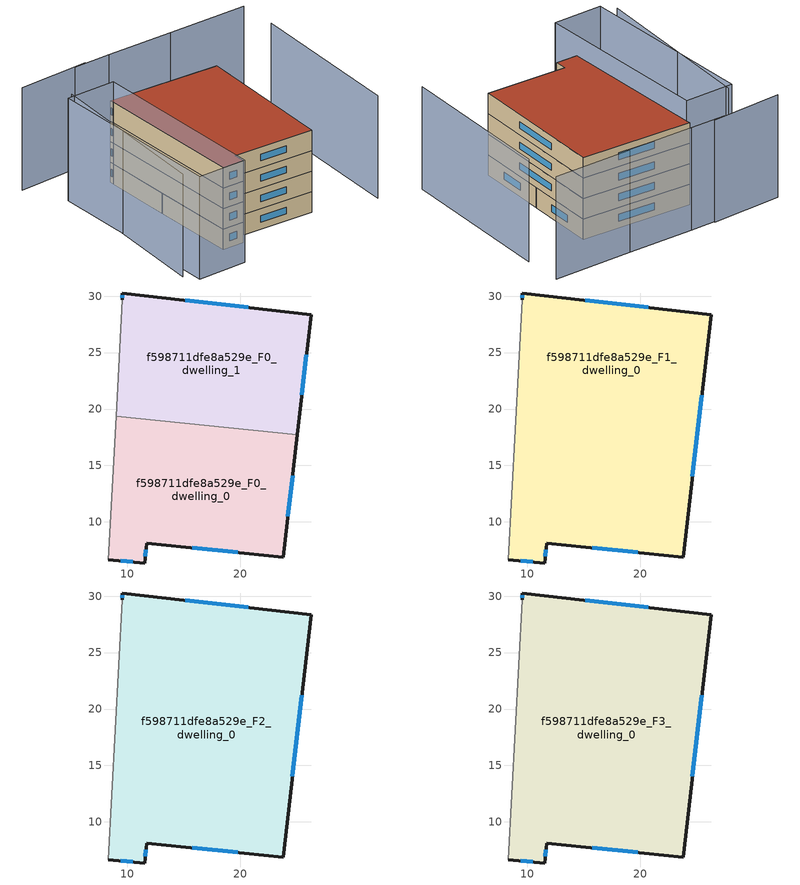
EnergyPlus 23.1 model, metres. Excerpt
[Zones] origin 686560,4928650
f598711dfe8a529e_F0_dwelling_0
 floor ground (EU_floor_Construction): 25.04,17.73 23.79,6.89 11.69,8.12 11.55,6.37 8.32,6.66 8.99,19.34 z0
 wall outside (EU_wall_Construction): 8.32,6.66 11.55,6.37 11.69,8.12 23.79,6.89 25.04,17.73 z0:3
 wall adiabatic (EU_wall_Construction): 8.99,19.34 8.32,6.66 z0:3
 wall to f598711dfe8a529e_F0_dwelling_1 (EU_wall_Construction): 25.04,17.73 8.99,19.34 z0:3
 window (EU_Window_Construction): 9.39,6.56 10.47,6.46 / 24.21,10.5 24.62,14.11 / 15.72,7.71 19.76,7.3 / 11.6,6.95 11.64,7.53 z1:2
f598711dfe8a529e_F0_dwelling_1
 floor ground (EU_floor_Construction): 26.26,28.36 25.04,17.73 8.99,19.34 9.54,29.67 9.56,30.28 z0
 wall outside (EU_wall_Construction): 25.04,17.73 26.26,28.36 9.56,30.28 9.54,29.67 z0:3
 wall adiabatic (EU_wall_Construction): 9.54,29.67 8.99,19.34 z0:3
 window (EU_Window_Construction): 9.56,30.07 9.55,29.87 / 20.7,28.99 15.13,29.64 / 25.45,21.27 25.85,24.81 z1:2
f598711dfe8a529e_F1_dwelling_0
 floor to f598711dfe8a529e_F0_dwelling_0 (EU_floor_Construction): 25.04,17.73 23.79,6.89 11.69,8.12 11.55,6.37 8.32,6.66 8.99,19.34 z3
 floor to f598711dfe8a529e_F0_dwelling_1 (EU_floor_Construction): 26.26,28.36 25.04,17.73 8.99,19.34 9.54,29.67 9.56,30.28 z3
 wall outside (EU_wall_Construction): 8.32,6.66 11.55,6.37 11.69,8.12 23.79,6.89 26.26,28.36 9.56,30.28 9.54,29.67 z3:6
 wall adiabatic (EU_wall_Construction): 9.54,29.67 8.32,6.66 z3:6
 window (EU_Window_Construction): 15.72,7.71 19.76,7.3 / 11.6,6.95 11.64,7.53 / 9.39,6.56 10.47,6.46 / 9.56,30.07 9.55,29.87 / 20.7,28.99 15.13,29.64 / 24.62,14.04 25.44,21.2 z4:5
f598711dfe8a529e_F2_dwelling_0
 floor to f598711dfe8a529e_F1_dwelling_0 (EU_floor_Construction): 26.26,28.36 23.79,6.89 11.69,8.12 11.55,6.37 8.32,6.66 9.54,29.67 9.56,30.28 z6
 wall outside (EU_wall_Construction): 8.32,6.66 11.55,6.37 11.69,8.12 23.79,6.89 26.26,28.36 9.56,30.28 9.54,29.67 z6:9
 wall adiabatic (EU_wall_Construction): 9.54,29.67 8.32,6.66 z6:9
 window (EU_Window_Construction): 15.72,7.71 19.76,7.3 / 11.6,6.95 11.64,7.53 / 9.39,6.56 10.47,6.46 / 9.56,30.07 9.55,29.87 / 20.7,28.99 15.13,29.64 / 24.62,14.04 25.44,21.2 z7:8
f598711dfe8a529e_F3_dwelling_0
 floor to f598711dfe8a529e_F2_dwelling_0 (EU_floor_Construction): 26.26,28.36 23.79,6.89 11.69,8.12 11.55,6.37 8.32,6.66 9.54,29.67 9.56,30.28 z9
 wall outside (EU_wall_Construction): 8.32,6.66 11.55,6.37 11.69,8.12 23.79,6.89 26.26,28.36 9.56,30.28 9.54,29.67 z9:12
 wall adiabatic (EU_wall_Construction): 9.54,29.67 8.32,6.66 z9:12
 window (EU_Window_Construction): 15.72,7.71 19.76,7.3 / 11.6,6.95 11.64,7.53 / 9.39,6.56 10.47,6.46 / 9.56,30.07 9.55,29.87 / 20.7,28.99 15.13,29.64 / 24.62,14.04 25.44,21.2 z10:11
 roof outside (EU_roof_Construction): 23.79,6.89 26.26,28.36 9.56,30.28 9.54,29.67 8.32,6.66 11.55,6.37 11.69,8.12 z12
shading: 32.78,4.18 35.61,28.34 / 3.28,30.64 -0.5,4.56 / 36.04,34.25 24.05,35.02 / 24.05,34.98 14.05,35.62 / 14.05,35.61 8.53,35.96 / 10.35,36.04 -0.41,36.19 / 9.54,29.67 8.08,2.22 / 8.08,2.22 0.69,2.61 / 0.69,2.61 2.15,30.06 / 2.15,30.06 9.54,29.67 z0:15
[Building]
EU S2 Campaign: North Axis=0; Terrain=City; Solar Distribution=FullExterior
[Site:Location]
Bologna: Latitude=44.5; Longitude=11.25; Time Zone=1; Elevation=37
[SizingPeriod:WeatherFileDays]
AnnualSizingPeriod: Begin Month=1; Begin Day of Month=1; End Month=12; End Day of Month=31; Day of Week for Start Day=Monday; Use Weather File Daylight Saving Period=No; Use Weather File Rain and Snow Indicators=No
[MATERIAL]
EU_InternalMass_Material: Roughness=MediumRough; Thickness=0.1; Conductivity=1; Density=1800; Specific Heat=900; Thermal Absorptance=0.9; Solar Absorptance=0.7; Visible Absorptance=0.7
[MATERIAL:NOMASS] Roughness=MediumRough; Thermal Absorptance=0.9; Solar Absorptance=0.7; Visible Absorptance=0.7
Name | Thermal Resistance
EU_wall_NoMass | 0.937881
EU_roof_NoMass | 0.548572
EU_floor_NoMass | 0.71348
[WINDOWMATERIAL:SIMPLEGLAZINGSYSTEM]
EU_Window_SimpleGlazing: UFactor=4.25633; Solar Heat Gain Coefficient=0.85; Visible Transmittance=0.85
[CONSTRUCTION]
EU_wall_Construction: EU_wall_NoMass
EU_roof_Construction: EU_roof_NoMass
EU_floor_Construction: EU_floor_NoMass
EU_InternalMass_Construction: EU_InternalMass_Material
EU_Window_Construction: EU_Window_SimpleGlazing
[ZONE] Type=1; Multiplier=1; Ceiling Height=autocalculate; Floor Area=autocalculate; Part of Total Floor Area=Yes
Name | Volume
f598711dfe8a529e_F0_dwelling_0 | 534.024
f598711dfe8a529e_F1_dwelling_0 | 1068.07
f598711dfe8a529e_F2_dwelling_0; f598711dfe8a529e_F3_dwelling_0 | 1068.08
f598711dfe8a529e_F0_dwelling_1 | 534.044
[INTERNALMASS] Construction=EU_InternalMass_Construction
Name | Zone or ZoneList | Surface Area
f598711dfe8a529e_F0_dwelling_0_EU_InternalMass | f598711dfe8a529e_F0_dwelling_0 | 178.008
f598711dfe8a529e_F0_dwelling_1_EU_InternalMass | f598711dfe8a529e_F0_dwelling_1 | 178.015
f598711dfe8a529e_F1_dwelling_0_EU_InternalMass | f598711dfe8a529e_F1_dwelling_0 | 356.027
f598711dfe8a529e_F2_dwelling_0_EU_InternalMass | f598711dfe8a529e_F2_dwelling_0 | 356.027
f598711dfe8a529e_F3_dwelling_0_EU_InternalMass | f598711dfe8a529e_F3_dwelling_0 | 356.027
[OTHEREQUIPMENT] Fuel Type=Electricity; Design Level Calculation Method=Watts/Area; Power per Zone Floor Area=1; Fraction Latent=0; Fraction Radiant=0; Fraction Lost=0; Carbon Dioxide Generation Rate=0; EndUse Subcategory=EU_Step8_InternalGains
Name | Zone or ZoneList or Space or SpaceList | Schedule
EU_Step8_InternalGain_f598711dfe8a529e_F0_dwelling_0_f000 | f598711dfe8a529e_F0_dwelling_0 | EU_Step8_GainSchedule_f598711dfe8a529e_F0_dwelling_0_f000
EU_Step8_InternalGain_f598711dfe8a529e_F0_dwelling_1_f000 | f598711dfe8a529e_F0_dwelling_1 | EU_Step8_GainSchedule_f598711dfe8a529e_F0_dwelling_1_f000
EU_Step8_InternalGain_f598711dfe8a529e_F1_dwelling_0_f000 | f598711dfe8a529e_F1_dwelling_0 | EU_Step8_GainSchedule_f598711dfe8a529e_F1_dwelling_0_f000
EU_Step8_InternalGain_f598711dfe8a529e_F2_dwelling_0_f000 | f598711dfe8a529e_F2_dwelling_0 | EU_Step8_GainSchedule_f598711dfe8a529e_F2_dwelling_0_f000
EU_Step8_InternalGain_f598711dfe8a529e_F3_dwelling_0_f000 | f598711dfe8a529e_F3_dwelling_0 | EU_Step8_GainSchedule_f598711dfe8a529e_F3_dwelling_0_f000
[ZONEVENTILATION:DESIGNFLOWRATE] Schedule=EU_AlwaysOn; Design Flow Rate Calculation Method=AirChanges/Hour; Air Changes per Hour=0.687892; Ventilation Type=Natural; Fan Pressure Rise=0; Fan Total Efficiency=1; Constant Term Coefficient=1; Temperature Term Coefficient=0; Velocity Term Coefficient=0; Velocity Squared Term Coefficient=0; Minimum Indoor Temperature=-100; Maximum Indoor Temperature=100; Delta Temperature=-100; Minimum Outdoor Temperature=-100; Maximum Outdoor Temperature=100; Maximum Wind Speed=40
Name | Zone or ZoneList or Space or SpaceList
EU_ConstantAir_f598711dfe8a529e_F0_dwelling_0 | f598711dfe8a529e_F0_dwelling_0
EU_ConstantAir_f598711dfe8a529e_F0_dwelling_1 | f598711dfe8a529e_F0_dwelling_1
EU_ConstantAir_f598711dfe8a529e_F1_dwelling_0 | f598711dfe8a529e_F1_dwelling_0
EU_ConstantAir_f598711dfe8a529e_F2_dwelling_0 | f598711dfe8a529e_F2_dwelling_0
EU_ConstantAir_f598711dfe8a529e_F3_dwelling_0 | f598711dfe8a529e_F3_dwelling_0
[HVACTEMPLATE:THERMOSTAT] Constant Heating Setpoint=20; Constant Cooling Setpoint=50
EU_HeatOnly_f598711dfe8a529e_F0_dwelling_0; EU_HeatOnly_f598711dfe8a529e_F0_dwelling_1; EU_HeatOnly_f598711dfe8a529e_F1_dwelling_0; EU_HeatOnly_f598711dfe8a529e_F2_dwelling_0; EU_HeatOnly_f598711dfe8a529e_F3_dwelling_0
[HVACTEMPLATE:ZONE:IDEALLOADSAIRSYSTEM] System Availability Schedule=EU_AlwaysOn; Maximum Heating Supply Air Temperature=50; Minimum Cooling Supply Air Temperature=13; Maximum Heating Supply Air Humidity Ratio=0.0156; Minimum Cooling Supply Air Humidity Ratio=0.0077; Heating Limit=NoLimit; Cooling Limit=NoLimit; Heating Availability Schedule=EU_AlwaysOn; Cooling Availability Schedule=EU_CoolingOff; Dehumidification Control Type=ConstantSensibleHeatRatio; Cooling Sensible Heat Ratio=0.7; Dehumidification Setpoint=60; Humidification Control Type=None; Humidification Setpoint=30; Outdoor Air Method=None; Outdoor Air Flow Rate per Person=0.00944; Outdoor Air Flow Rate per Zone Floor Area=0; Outdoor Air Flow Rate per Zone=0; Demand Controlled Ventilation Type=None; Outdoor Air Economizer Type=NoEconomizer; Heat Recovery Type=None; Sensible Heat Recovery Effectiveness=0.7; Latent Heat Recovery Effectiveness=0.65
Name | Template Thermostat
f598711dfe8a529e_F0_dwelling_0 | EU_HeatOnly_f598711dfe8a529e_F0_dwelling_0
f598711dfe8a529e_F0_dwelling_1 | EU_HeatOnly_f598711dfe8a529e_F0_dwelling_1
f598711dfe8a529e_F1_dwelling_0 | EU_HeatOnly_f598711dfe8a529e_F1_dwelling_0
f598711dfe8a529e_F2_dwelling_0 | EU_HeatOnly_f598711dfe8a529e_F2_dwelling_0
f598711dfe8a529e_F3_dwelling_0 | EU_HeatOnly_f598711dfe8a529e_F3_dwelling_0
[SIZING:ZONE] Zone Cooling Design Supply Air Temperature Input Method=SupplyAirTemperature; Zone Cooling Design Supply Air Temperature=13; Zone Heating Design Supply Air Temperature Input Method=SupplyAirTemperature; Zone Heating Design Supply Air Temperature=50; Zone Cooling Design Supply Air Humidity Ratio=0.008; Zone Heating Design Supply Air Humidity Ratio=0.008; Cooling Design Air Flow Method=DesignDay; Cooling Design Air Flow Rate=0; Cooling Minimum Air Flow per Zone Floor Area=0.000762; Cooling Minimum Air Flow=0; Cooling Minimum Air Flow Fraction=0.2; Heating Design Air Flow Method=DesignDay; Heating Design Air Flow Rate=0; Heating Maximum Air Flow per Zone Floor Area=0.002032; Heating Maximum Air Flow=0.141576; Heating Maximum Air Flow Fraction=0.3; Account for Dedicated Outdoor Air System=No; Dedicated Outdoor Air System Control Strategy=NeutralSupplyAir; Dedicated Outdoor Air Low Setpoint Temperature for Design=autosize; Dedicated Outdoor Air High Setpoint Temperature for Design=autosize; Zone Load Sizing Method=Sensible Load Only No Latent Load; Zone Latent Cooling Design Supply Air Humidity Ratio Input Method=HumidityRatioDifference; Zone Cooling Design Supply Air Humidity Ratio Difference=0.005; Zone Latent Heating Design Supply Air Humidity Ratio Input Method=HumidityRatioDifference; Zone Humidification Design Supply Air Humidity Ratio Difference=0.005
f598711dfe8a529e_F0_dwelling_0; f598711dfe8a529e_F0_dwelling_1; f598711dfe8a529e_F1_dwelling_0; f598711dfe8a529e_F2_dwelling_0; f598711dfe8a529e_F3_dwelling_0
[SCHEDULE:CONSTANT]
Name | Hourly Value
EU_AlwaysOn | 1
EU_CoolingOff | 0
[SCHEDULE:FILE] Column Number=1; Rows to Skip at Top=0; Number of Hours of Data=8760; Column Separator=Comma; Interpolate to Timestep=No; Minutes per Item=60; Adjust Schedule for Daylight Savings=Yes
Name | File
EU_Step8_GainSchedule_f598711dfe8a529e_F0_dwelling_0_f000 | ../../schedules/f598711dfe8a529e/f598711dfe8a529e_F0_dwelling_0_f000_gain.csv
EU_Step8_GainSchedule_f598711dfe8a529e_F0_dwelling_1_f000 | ../../schedules/f598711dfe8a529e/f598711dfe8a529e_F0_dwelling_1_f000_gain.csv
EU_Step8_GainSchedule_f598711dfe8a529e_F1_dwelling_0_f000 | ../../schedules/f598711dfe8a529e/f598711dfe8a529e_F1_dwelling_0_f000_gain.csv
EU_Step8_GainSchedule_f598711dfe8a529e_F2_dwelling_0_f000 | ../../schedules/f598711dfe8a529e/f598711dfe8a529e_F2_dwelling_0_f000_gain.csv
EU_Step8_GainSchedule_f598711dfe8a529e_F3_dwelling_0_f000 | ../../schedules/f598711dfe8a529e/f598711dfe8a529e_F3_dwelling_0_f000_gain.csv
